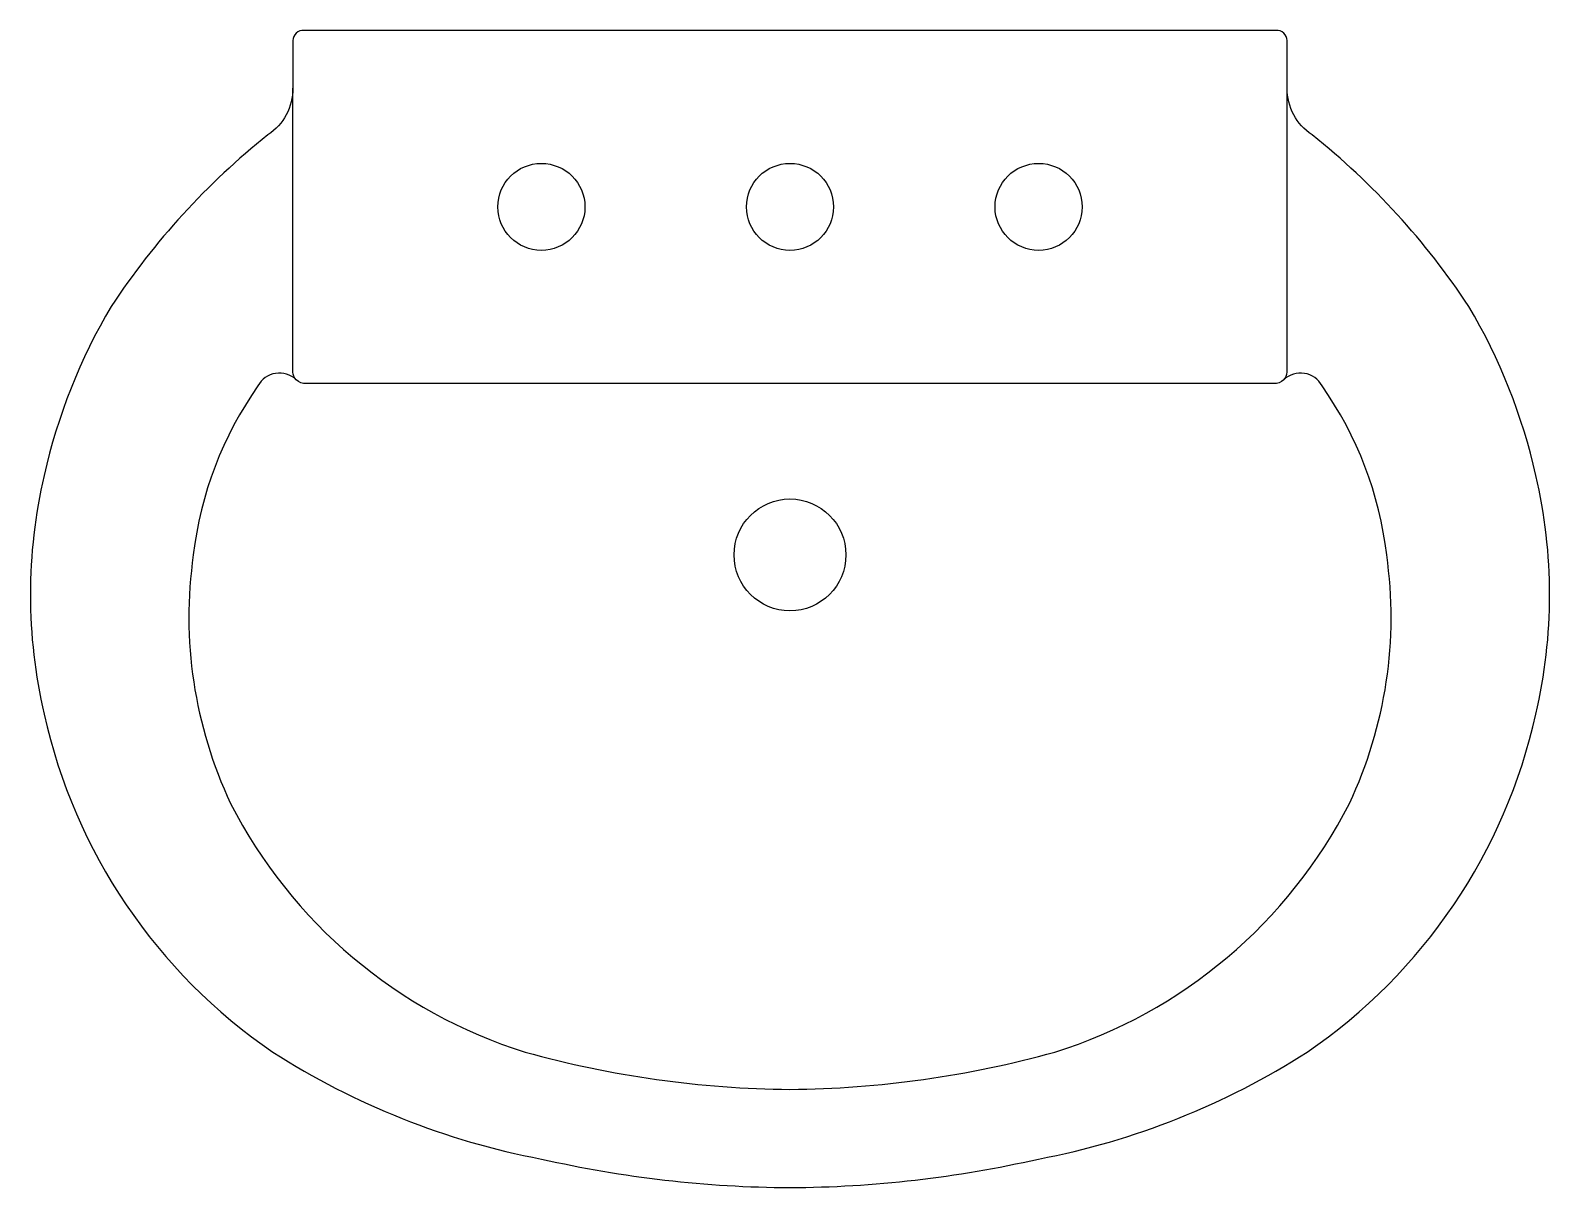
# Model space of a CAD drawing. Extents: x -0.31 to 0.31, y -0.472 to 0.
import ezdxf

# ---------------------------------------------------------------- set-up
doc = ezdxf.new("R2010")
doc.units = 0
doc.header["$LTSCALE"] = 0.5
doc.layers.get('0').update_dxf_attribs({"linetype": 'CONTINUOUS'})

msp = doc.modelspace()

# ---------------------------------------------------------------- linework, layer by layer
for points in [[(0, -0.47188, 0.054284), (0.10137, -0.46022, 0.095609), (0.21085, -0.41663, 0.190704), (0.30411, -0.27877, 0.115374), (0.30411, -0.18145, 0.079124), (0.27674, -0.11252, 0.078689), (0.21288, -0.04258, -0.257114), (0.20274, -0.02358), (0.20274, -0.00418, 0.426857), (0.19818, 0), (0, 0), (-0.19818, 0, 0.426857), (-0.20274, -0.00418), (-0.20274, -0.02358, -0.257114), (-0.21288, -0.04258, 0.078689), (-0.27674, -0.11252, 0.079124), (-0.30411, -0.18145, 0.115374), (-0.30411, -0.27877, 0.190704), (-0.21085, -0.41663, 0.095609), (-0.10137, -0.46022, 0.054284)], [(0, -0.43184, 0.065549), (0.10796, -0.41663, 0.201506), (0.22808, -0.31526, 0.146769), (0.24329, -0.21389, 0.125083), (0.21693, -0.14496, 0.495463), (0.20135, -0.14247, -0.234328), (0.19717, -0.14395), (0, -0.14395), (-0.19717, -0.14395, -0.234328), (-0.20135, -0.14247, 0.495463), (-0.21693, -0.14496, 0.125083), (-0.24329, -0.21389, 0.146769), (-0.22808, -0.31526, 0.201506), (-0.10796, -0.41663, 0.065549)]]:
    msp.add_lwpolyline(points, format="xyb", close=True)
for points in [[(-0.20135, -0.14247, -0.174728), (-0.20274, -0.13939), (-0.20274, -0.02358)], [(0.20135, -0.14247, 0.174728), (0.20274, -0.13939), (0.20274, -0.02358)]]:
    msp.add_lwpolyline(points, format="xyb")
for centre, radius in [((-0.10137, -0.07197), 0.01774), ((0, -0.07197), 0.01774), ((0.10137, -0.07197), 0.01774), ((0, -0.21389), 0.02281)]:
    msp.add_circle(centre, radius)

doc.saveas('drawing.dxf')
